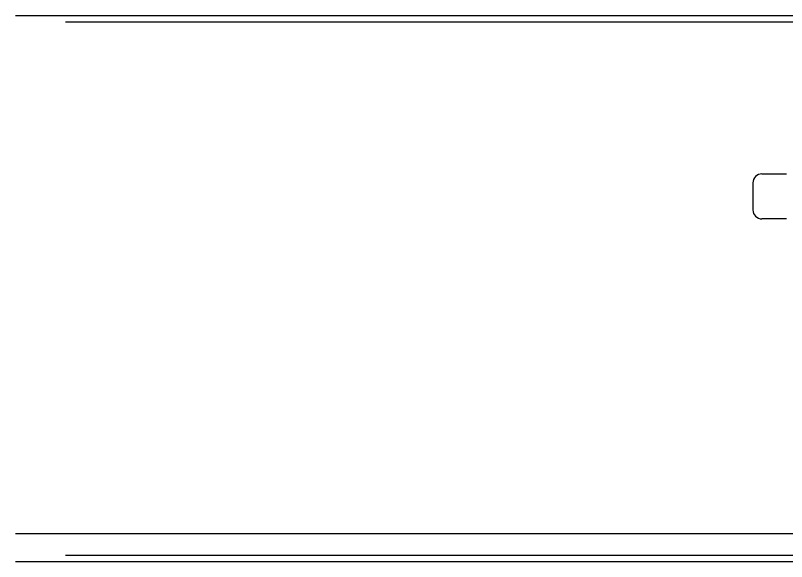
# Model space of a CAD drawing. Extents: x -1899985 to 1774885, y 556286 to 2175695.
# Drawn here: x -1078647 to -1077568, y 575887 to 576652 of the extents above; entities that cross this region are included whole.
import ezdxf

# ---------------------------------------------------------------- set-up
doc = ezdxf.new("R2010")
doc.units = 0
doc.header["$LTSCALE"] = 10
doc.header["$MEASUREMENT"] = 0
for name, color, linetype in [('20剖面图$0$A-LIN-V', 9, 'Continuous'), ('20剖面图$0$EWHS5T6M-3', 7, 'Continuous'), ('20剖面图$0$FHSGH10105-主梁-04', 7, 'Continuous'), ('20剖面图$0$FHSGH10105-主梁-06', 7, 'Continuous'), ('A-LIN-V', 9, 'Continuous')]:
    doc.layers.add(name, color=color, linetype=linetype)

# ---------------------------------------------------------------- blocks, each defined once
blk = doc.blocks.new('20剖面图$0$w4234')
at = {"layer": '20剖面图$0$FHSGH10105-主梁-04', "color": 2, "linetype": 'Continuous'}
for p, q in [((1598387.6, -79655.6), (1592220.4, -79655.6)), ((1598387.6, -79664.6), (1592220.4, -79664.6))]:
    blk.add_line(p, q, dxfattribs=at)
at = {"layer": '20剖面图$0$FHSGH10105-主梁-06', "color": 2, "linetype": 'Continuous'}
for p, q in [((1598387.6, -80411.6), (1592220.4, -80411.6)), ((1598387.6, -80420.6), (1592220.4, -80420.6))]:
    blk.add_line(p, q, dxfattribs=at)
blk = doc.blocks.new('20剖面图$0$55555555rrrrrr-M')
at = {"layer": '20剖面图$0$EWHS5T6M-3', "color": 2, "linetype": 'Continuous'}
for p, q in [((1520802.8, 577700.3), (1520768.2, 577700.3)), ((1520802.8, 577700.3), (1520768.2, 577700.3)), ((1520755.7, 577687.8), (1520755.7, 577650.1)), ((1520755.7, 577687.8), (1520755.7, 577650.1)), ((1520802.8, 577637.5), (1520768.2, 577637.5)), ((1520802.8, 577637.5), (1520768.2, 577637.5))]:
    blk.add_line(p, q, dxfattribs=at)
for centre, start, end in [((1520768.2, 577687.8), 90, 180), ((1520768.2, 577687.8), 90, 180), ((1520768.2, 577650.1), 180, 270), ((1520768.2, 577650.1), 180, 270)]:
    blk.add_arc(centre, 12.6, start, end, dxfattribs=at)
at = {"layer": '20剖面图$0$FHSGH10105-主梁-04', "color": 2, "linetype": 'Continuous'}
blk.add_line((1519722.9, 577922.5), (1525911.1, 577922.5), dxfattribs=at)
at = {"layer": '20剖面图$0$FHSGH10105-主梁-06', "color": 2, "linetype": 'Continuous'}
for p, q in [((1519722.9, 577196.8), (1525666.4, 577196.8)), ((1519722.9, 577157.5), (1525659.7, 577157.5))]:
    blk.add_line(p, q, dxfattribs=at)
at = {"layer": '20剖面图$0$FHSGH10105-主梁-04', "xscale": -1}
blk.add_blockref('20剖面图$0$w4234', (3118180.6, 657578.1), dxfattribs=at)
blk = doc.blocks.new('20剖面图')
at = {"layer": '20剖面图$0$A-LIN-V'}
blk.add_blockref('20剖面图$0$55555555rrrrrr-M', (-2598370.4, -1270), dxfattribs=at)

msp = doc.modelspace()

# ---------------------------------------------------------------- block references
at = {"layer": 'A-LIN-V'}
msp.add_blockref('20剖面图', (0, 0), dxfattribs=at)

doc.saveas('drawing.dxf')
